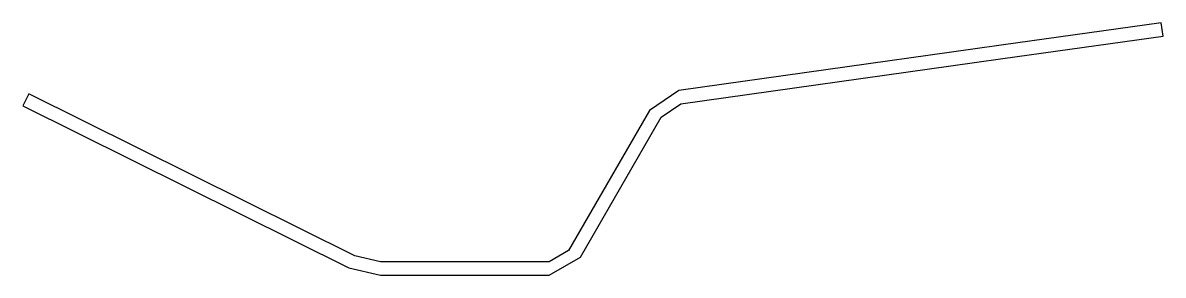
# Model space of a CAD drawing. Header units: millimetres. Extents: x 0 to 84.6, y 0 to 18.7.
import ezdxf

# ---------------------------------------------------------------- set-up
doc = ezdxf.new("R2010")
doc.units = ezdxf.units.MM

msp = doc.modelspace()

# ---------------------------------------------------------------- linework, layer by layer
msp.add_lwpolyline([(0.445, 13.45), (0, 12.554), (24.184, 0.549), (26.523, 0), (32.773, 0), (39.023, 0), (41.341, 1.338), (47.341, 11.73), (48.786, 12.706), (70.572, 15.768), (72.677, 16.063), (84.56, 17.733), (84.421, 18.724), (72.538, 17.054), (70.433, 16.758), (48.647, 13.696), (46.475, 12.23), (40.475, 1.838), (39.023, 1), (32.773, 1), (26.523, 1), (24.629, 1.444), (0.445, 13.45)])

doc.saveas('drawing.dxf')
